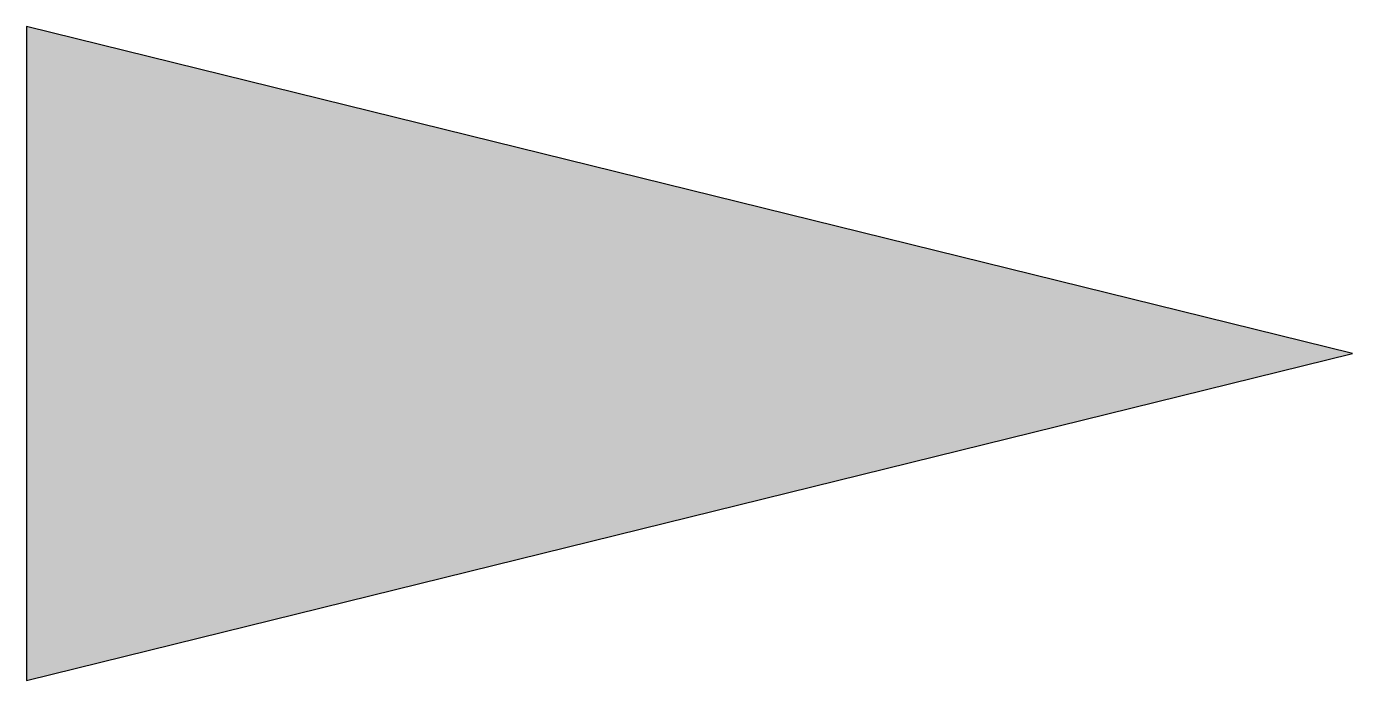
# Model space of a CAD drawing. Header units: millimetres. Extents: x -10191.981 to -10191.778, y 63.251 to 63.351.
import ezdxf

# ---------------------------------------------------------------- set-up
doc = ezdxf.new("R2010")
doc.units = ezdxf.units.MM
doc.header["$LTSCALE"] = 10
doc.layers.add('Tub_símbolos', color=2, linetype='Continuous')

msp = doc.modelspace()

# ---------------------------------------------------------------- hatches: boundary and pattern name
at = {"layer": 'Tub_símbolos'}
msp.add_hatch(color=256, dxfattribs=at).paths.add_polyline_path([(-10191.77844, 63.30124), (-10191.98106, 63.35124), (-10191.98106, 63.25124)])

# ---------------------------------------------------------------- linework, layer by layer
for p, q in [((-10191.98106, 63.35124), (-10191.98106, 63.25124)), ((-10191.77844, 63.30124), (-10191.98106, 63.35124)), ((-10191.98106, 63.25124), (-10191.77844, 63.30124))]:
    msp.add_line(p, q, dxfattribs=at)

doc.saveas('drawing.dxf')
